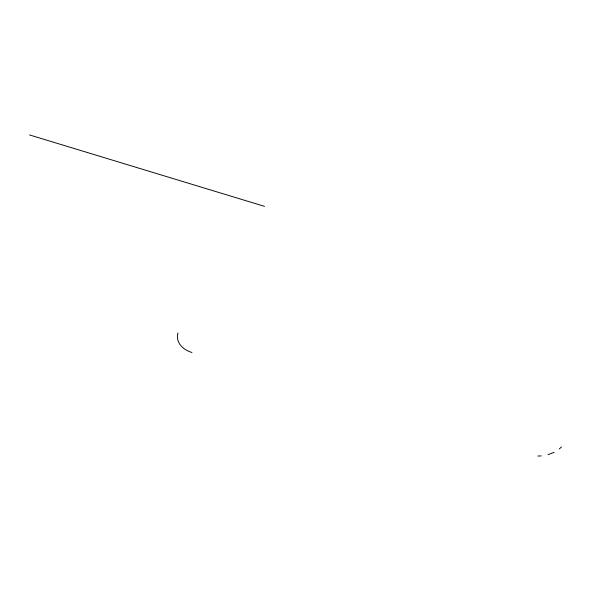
<?xml version="1.0" encoding="UTF-8"?>
<svg xmlns="http://www.w3.org/2000/svg" width="591" height="591" viewBox="0 0 591 591"><rect width="100%" height="100%" fill="white"/><g stroke="black" fill="none" stroke-linecap="round" stroke-linejoin="round"><path stroke-width="0.89" d="M559.345 448.924L561.45 446.929M554.166 452.307L548.005 454.693M537.84 456.053L541.275 455.912M29.55 134.947L264.509 206.355M191.957 352.502A26.314 18.351 -5.1 0 1 177.965 333.014"/></g></svg>
